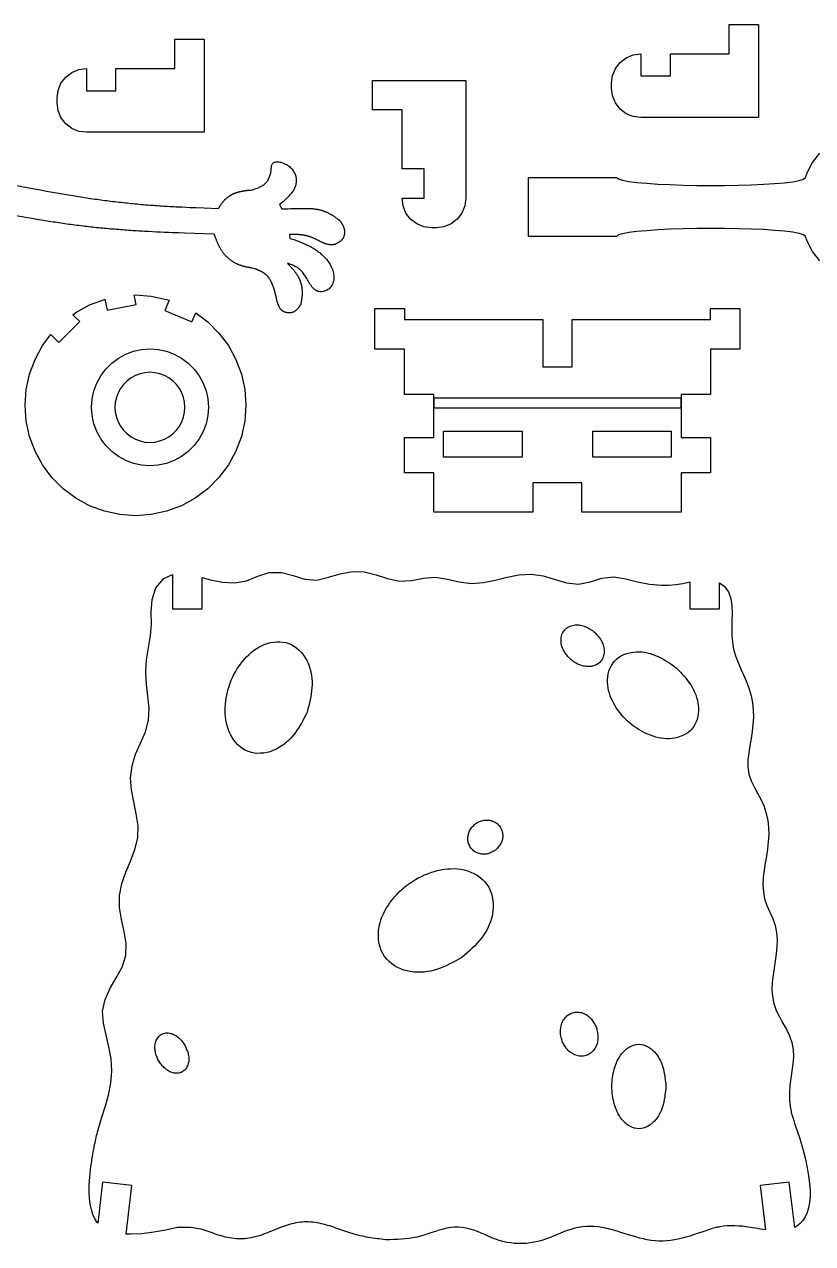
# Model space of a CAD drawing. Extents: x 13 to 664, y 13 to 450.
# Drawn here: x 193.2 to 370, y 176.8 to 450.3 of the extents above; entities that cross this region are included whole.
import ezdxf

# ---------------------------------------------------------------- set-up
doc = ezdxf.new("R2010")
doc.units = 0

msp = doc.modelspace()

# ---------------------------------------------------------------- linework, layer by layer
for points in [[(357.93, 450.32), (357.93, 429.4), (331.51, 429.4), (329.8, 429.62), (328.2, 430.28), (326.83, 431.33), (325.78, 432.7), (325.13, 434.3), (324.9, 436.01), (324.9, 437.11), (325.13, 438.82), (325.78, 440.41), (326.83, 441.78), (328.2, 442.83), (329.8, 443.49), (331.51, 443.71), (331.51, 438.74), (338.11, 438.74), (338.11, 443.71), (351.32, 443.71), (351.32, 450.32), (357.93, 450.32)], [(233.53, 447.02), (233.53, 426.1), (207.11, 426.1), (205.4, 426.32), (203.8, 426.98), (202.43, 428.03), (201.38, 429.4), (200.73, 431), (200.5, 432.71), (200.5, 433.81), (200.73, 435.52), (201.38, 437.11), (202.43, 438.48), (203.8, 439.53), (205.4, 440.19), (207.11, 440.41), (207.11, 435.44), (213.71, 435.44), (213.71, 440.41), (226.92, 440.41), (226.92, 447.02), (233.53, 447.02)], [(271.3, 437.73), (292.22, 437.73), (292.22, 411.31), (291.99, 409.6), (291.33, 408), (290.28, 406.63), (288.91, 405.58), (287.32, 404.93), (285.61, 404.7), (284.51, 404.7), (282.8, 404.93), (281.21, 405.58), (279.84, 406.63), (278.79, 408), (278.13, 409.6), (277.91, 411.31), (282.87, 411.31), (282.87, 417.91), (277.91, 417.91), (277.91, 431.12), (271.3, 431.12), (271.3, 437.73)], [(236.83, 348.65), (234.33, 346.15), (231.5, 344.03), (228.39, 342.34), (225.08, 341.1), (221.62, 340.35), (218.1, 340.1), (214.57, 340.35), (211.11, 341.1), (207.8, 342.34), (204.7, 344.03), (201.86, 346.15), (199.36, 348.65), (197.24, 351.48), (195.55, 354.58), (194.31, 357.89), (193.56, 361.34), (193.31, 364.86), (193.56, 368.39), (194.31, 371.84), (195.55, 375.15), (197.24, 378.25), (199.12, 380.75), (200.92, 378.96), (205.58, 383.64), (204.02, 385.19), (204.7, 385.69), (207.8, 387.39), (211.11, 388.62), (211.25, 388.65), (211.74, 386.17), (218.22, 387.44), (217.8, 389.6), (218.1, 389.63), (221.62, 389.37), (225.08, 388.62), (225.63, 388.42), (224.67, 386.12), (230.77, 383.57), (231.62, 385.61), (234.33, 383.58), (236.83, 381.08), (238.95, 378.25), (240.64, 375.15), (241.88, 371.84), (242.63, 368.39), (242.88, 364.86), (242.63, 361.34), (241.88, 357.89), (240.64, 354.58), (238.95, 351.48), (236.83, 348.65)], [(353.73, 386.58), (353.73, 377.48), (347.12, 377.48), (347.12, 367.31), (340.51, 367.31), (340.51, 357.66), (347.12, 357.66), (347.12, 349.7), (340.51, 349.7), (340.51, 340.89), (318.28, 340.89), (318.28, 347.5), (307.27, 347.5), (307.27, 340.89), (285.03, 340.89), (285.03, 349.7), (278.43, 349.7), (278.43, 357.66), (285.03, 357.66), (285.03, 367.31), (278.43, 367.31), (278.43, 377.48), (271.82, 377.48), (271.82, 386.58), (278.43, 386.58), (278.43, 384.09), (309.47, 384.09), (309.47, 373.47), (316.08, 373.47), (316.08, 384.09), (347.12, 384.09), (347.12, 386.58), (353.73, 386.58)], [(234.48, 364.41), (234.35, 362.54), (233.95, 360.71), (233.29, 358.96), (232.4, 357.32), (231.27, 355.82), (229.95, 354.5), (228.45, 353.37), (226.81, 352.48), (225.05, 351.82), (223.22, 351.43), (221.35, 351.29), (219.48, 351.43), (217.65, 351.82), (215.9, 352.48), (214.25, 353.37), (212.75, 354.5), (211.43, 355.82), (210.3, 357.32), (209.41, 358.96), (208.75, 360.71), (208.35, 362.54), (208.22, 364.41), (208.35, 366.28), (208.75, 368.1), (209.41, 369.86), (210.3, 371.5), (211.43, 373), (212.75, 374.32), (214.25, 375.44), (215.9, 376.34), (217.65, 377), (219.48, 377.39), (221.35, 377.53), (223.22, 377.39), (225.05, 377), (226.81, 376.34), (228.45, 375.44), (229.95, 374.32), (231.27, 373), (232.4, 371.5), (233.29, 369.86), (233.95, 368.1), (234.35, 366.28), (234.48, 364.41)], [(213.57, 365.53), (213.49, 364.41), (213.57, 363.29), (213.81, 362.2), (214.2, 361.15), (214.74, 360.16), (215.41, 359.27), (216.2, 358.47), (217.1, 357.8), (218.08, 357.26), (219.13, 356.87), (220.22, 356.63), (221.34, 356.55), (222.46, 356.63), (223.56, 356.87), (224.61, 357.26), (225.59, 357.8), (226.49, 358.47), (227.28, 359.27), (227.95, 360.16), (228.49, 361.15), (228.88, 362.2), (229.12, 363.29), (229.2, 364.41), (229.12, 365.53), (228.88, 366.62), (228.49, 367.67), (227.95, 368.66), (227.28, 369.55), (226.49, 370.34), (225.59, 371.02), (224.61, 371.55), (223.56, 371.95), (222.46, 372.18), (221.34, 372.26), (220.22, 372.18), (219.13, 371.95), (218.08, 371.55), (217.1, 371.02), (216.2, 370.34), (215.41, 369.55), (214.74, 368.66), (214.2, 367.67), (213.81, 366.62), (213.57, 365.53)], [(340.52, 364.27), (340.52, 366.47), (285.03, 366.47), (285.03, 364.27), (340.52, 364.27)], [(304.85, 353.26), (287.23, 353.26), (287.23, 359.06), (304.85, 359.06), (304.85, 353.26)], [(320.7, 359.06), (338.31, 359.06), (338.31, 353.26), (320.7, 353.26), (320.7, 359.06)], [(209.58, 201.89), (209.69, 202.34), (210.45, 204.93), (211.27, 207.51), (212.02, 210.14), (212.58, 212.83), (212.82, 215.53), (212.62, 218.24), (212.1, 220.91), (211.48, 223.56), (210.89, 226.22), (210.69, 228.93), (211.27, 231.59), (212.4, 234.1), (213.74, 236.45), (215.07, 238.85), (215.96, 241.42), (216.02, 244.13), (215.55, 246.83), (214.94, 249.48), (214.5, 252.17), (214.49, 254.89), (215.03, 257.55), (215.96, 260.12), (217, 262.63), (217.96, 265.18), (218.59, 267.83), (218.66, 270.55), (218.27, 273.25), (217.69, 275.9), (217.18, 278.58), (217, 281.29), (217.32, 284), (218.1, 286.61), (219.2, 289.1), (220.32, 291.59), (221.04, 294.2), (221.13, 296.93), (220.89, 299.64), (220.58, 302.34), (220.39, 305.06), (220.56, 307.76), (221.02, 310.45), (221.5, 313.13), (221.66, 315.83), (221.64, 318.56), (221.83, 321.32), (222.68, 323.89), (224.47, 325.99), (226.42, 326.89), (226.42, 319.24), (233.03, 319.24), (233.03, 326.22), (234.93, 325.69), (237.62, 325.19), (240.33, 325.01), (243, 325.5), (245.53, 326.52), (248.12, 327.36), (250.83, 327.37), (253.47, 326.68), (256.07, 325.87), (258.76, 325.65), (261.41, 326.3), (264.03, 327.04), (266.7, 327.55), (269.42, 327.47), (272.07, 326.84), (274.66, 326.01), (277.31, 325.41), (280.03, 325.54), (282.69, 326.07), (285.4, 326.29), (288.09, 325.88), (290.74, 325.27), (293.44, 324.92), (296.15, 325.1), (298.83, 325.65), (301.46, 326.3), (304.14, 326.82), (306.86, 326.98), (309.55, 326.57), (314.78, 325.04), (317.47, 324.72), (320.14, 325.24), (322.74, 326.06), (325.44, 326.35), (328.13, 325.94), (330.77, 325.26), (333.43, 324.74), (336.14, 324.48), (337.74, 324.54), (339.34, 324.68), (340.93, 324.92), (342.51, 325.28), (342.51, 319.24), (349.11, 319.24), (349.11, 325.01), (350.19, 324.26), (351.18, 323), (351.71, 321.51), (351.92, 319.89), (351.95, 318.22), (351.93, 316.56), (351.91, 314.92), (351.94, 313.31), (352.06, 311.74), (352.31, 310.19), (352.74, 308.67), (353.3, 307.18), (353.95, 305.7), (354.62, 304.22), (355.24, 302.71), (355.78, 301.19), (356.22, 299.65), (356.54, 298.08), (356.71, 296.49), (356.74, 294.88), (356.65, 293.27), (356.47, 291.67), (356.23, 290.09), (355.96, 288.5), (355.7, 286.91), (355.52, 285.3), (355.49, 283.69), (355.74, 282.11), (356.27, 280.59), (356.98, 279.14), (357.76, 277.73), (358.51, 276.32), (359.15, 274.85), (359.64, 273.31), (359.97, 271.74), (360.14, 270.14), (360.18, 268.53), (360.1, 266.92), (359.92, 265.31), (359.67, 263.73), (359.4, 262.15), (359.15, 260.56), (358.97, 258.96), (358.9, 257.35), (358.99, 255.74), (359.27, 254.16), (359.75, 252.62), (360.4, 251.16), (361.09, 249.7), (361.62, 248.19), (361.96, 246.61), (362.08, 245.02), (362.03, 243.41), (361.87, 241.8), (361.65, 240.21), (361.41, 238.62), (361.18, 237.03), (360.99, 235.43), (360.91, 233.82), (361.01, 232.22), (361.35, 230.66), (361.89, 229.13), (362.58, 227.67), (363.36, 226.26), (364.14, 224.86), (364.84, 223.41), (365.39, 221.89), (365.71, 220.32), (365.77, 218.72), (365.63, 217.11), (365.4, 215.51), (365.16, 213.93), (364.95, 212.34), (364.82, 210.73), (364.82, 209.12), (364.98, 207.53), (365.19, 206.53), (365.24, 206.22), (365.3, 206.02), (365.32, 205.96), (365.79, 204.42), (366, 203.8), (366.13, 203.39), (367.13, 200.61), (367.9, 197.75), (368.42, 195.71), (368.84, 193.79), (369.15, 191.99), (369.35, 190.31), (369.45, 188.75), (369.45, 187.32), (369.34, 186.01), (369.13, 184.82), (368.81, 183.75), (368.39, 182.8), (367.86, 181.98), (367.22, 181.28), (366.48, 180.7), (366.01, 180.44), (364.81, 190.62), (358.25, 189.84), (359.43, 179.86), (358.37, 180.05), (357.26, 180.24), (356.45, 180.36), (356.11, 180.42), (355.23, 180.55), (355.03, 180.57), (354.3, 180.68), (353.78, 180.71), (353.48, 180.73), (352.61, 180.78), (352.21, 180.78), (351.43, 180.82), (350.94, 180.76), (350.88, 180.76), (350.02, 180.68), (349.18, 180.56), (349, 180.52), (348.62, 180.47), (348.17, 180.34), (347.49, 180.16), (346.66, 179.9), (345.83, 179.62), (344.99, 179.33), (344.15, 179.04), (343.31, 178.75), (342.47, 178.47), (341.61, 178.22), (340.76, 177.99), (339.9, 177.78), (339.03, 177.62), (338.16, 177.49), (337.29, 177.4), (336.42, 177.35), (335.55, 177.36), (334.68, 177.42), (333.81, 177.52), (332.94, 177.67), (332.08, 177.85), (331.22, 178.06), (330.38, 178.29), (329.53, 178.54), (328.7, 178.8), (327.03, 179.32), (326.19, 179.58), (325.35, 179.82), (324.49, 180.05), (323.63, 180.25), (322.76, 180.42), (321.89, 180.55), (321.02, 180.64), (320.15, 180.67), (319.27, 180.65), (318.4, 180.57), (317.53, 180.42), (316.67, 180.23), (315.82, 180), (314.99, 179.72), (314.16, 179.41), (313.35, 179.08), (312.54, 178.75), (311.73, 178.41), (310.92, 178.08), (310.1, 177.78), (309.26, 177.52), (308.41, 177.29), (307.55, 177.11), (306.68, 176.96), (305.81, 176.86), (304.93, 176.81), (304.05, 176.8), (303.16, 176.84), (302.29, 176.94), (301.42, 177.08), (300.56, 177.27), (299.71, 177.5), (298.88, 177.78), (298.06, 178.1), (297.26, 178.45), (296.46, 178.81), (295.66, 179.17), (294.85, 179.5), (294.02, 179.8), (293.17, 180.06), (292.3, 180.26), (291.43, 180.4), (290.56, 180.47), (289.69, 180.47), (288.82, 180.39), (287.96, 180.24), (287.1, 180.04), (286.25, 179.8), (285.4, 179.54), (284.56, 179.26), (283.73, 178.99), (282.89, 178.72), (282.06, 178.47), (281.21, 178.25), (280.36, 178.08), (279.5, 177.94), (278.64, 177.84), (277.76, 177.77), (276.88, 177.73), (276, 177.69), (275.12, 177.68), (274.23, 177.66), (273.27, 177.78), (272.79, 177.84), (272.31, 177.91), (271.84, 177.97), (271.36, 178.04), (270.88, 178.12), (270.41, 178.19), (269.94, 178.28), (269.47, 178.36), (269, 178.46), (268.53, 178.56), (268.06, 178.67), (267.6, 178.78), (267.14, 178.91), (266.68, 179.05), (266.22, 179.19), (265.77, 179.34), (265.32, 179.49), (264.87, 179.65), (264.41, 179.81), (263.51, 180.14), (263.06, 180.3), (262.6, 180.46), (262.15, 180.61), (261.68, 180.76), (261.22, 180.9), (260.76, 181.03), (260.29, 181.15), (259.81, 181.26), (259.34, 181.36), (258.86, 181.45), (258.38, 181.52), (257.91, 181.58), (257.43, 181.62), (256.95, 181.65), (256.47, 181.66), (255.99, 181.65), (255.51, 181.63), (255.03, 181.58), (254.56, 181.51), (254.08, 181.43), (253.61, 181.34), (253.14, 181.22), (252.68, 181.1), (252.21, 180.96), (251.75, 180.81), (251.3, 180.66), (250.84, 180.49), (250.39, 180.32), (249.95, 180.14), (249.5, 179.96), (248.62, 179.59), (248.17, 179.41), (247.73, 179.23), (247.28, 179.06), (246.83, 178.89), (246.38, 178.73), (245.92, 178.58), (245.45, 178.44), (244.98, 178.32), (244.51, 178.21), (244.04, 178.11), (243.57, 178.03), (243.09, 177.96), (242.61, 177.91), (242.13, 177.88), (241.65, 177.86), (241.17, 177.87), (240.69, 177.89), (240.22, 177.94), (239.74, 178), (239.26, 178.07), (238.79, 178.16), (238.32, 178.27), (237.85, 178.38), (237.38, 178.51), (236.92, 178.65), (236.45, 178.79), (235.99, 178.95), (235.54, 179.11), (234.63, 179.43), (234.17, 179.59), (233.71, 179.74), (233.26, 179.88), (232.8, 180.01), (232.34, 180.12), (231.87, 180.21), (231.4, 180.29), (230.93, 180.35), (230.45, 180.39), (229.97, 180.42), (229.49, 180.43), (229.01, 180.44), (228.52, 180.44), (228.04, 180.44), (227.55, 180.43), (224.91, 179.85), (222.24, 179.35), (219.52, 179.01), (217.04, 178.95), (215.99, 178.92), (217.28, 189.84), (210.72, 190.62), (209.64, 181.39), (209.53, 181.52), (208.99, 182.38), (208.56, 183.35), (208.21, 184.45), (207.95, 185.66), (207.78, 186.99), (207.7, 188.44), (207.71, 190), (207.82, 191.69), (208.01, 193.49), (208.3, 195.4), (208.33, 195.65), (208.36, 195.9), (208.4, 196.17), (208.44, 196.44), (208.49, 196.73), (208.54, 197.03), (208.6, 197.34), (208.66, 197.66), (208.72, 197.99), (208.79, 198.33), (208.86, 198.68), (208.93, 199.04), (209.01, 199.42), (209.1, 199.8), (209.19, 200.2), (209.28, 200.61), (209.37, 201.02), (209.48, 201.45), (209.58, 201.89)], [(323.21, 310.48), (323.25, 310.19), (323.28, 309.89), (323.28, 309.59), (323.26, 309.29), (323.21, 308.99), (323.15, 308.7), (323.06, 308.41), (322.95, 308.13), (322.81, 307.87), (322.65, 307.62), (322.47, 307.38), (322.26, 307.17), (322.03, 306.98), (321.79, 306.81), (321.53, 306.66), (321.26, 306.54), (320.97, 306.43), (320.68, 306.35), (320.39, 306.29), (320.09, 306.26), (319.8, 306.24), (319.5, 306.25), (319.21, 306.27), (318.91, 306.31), (318.62, 306.37), (318.33, 306.44), (318.05, 306.53), (317.77, 306.63), (317.49, 306.75), (317.22, 306.87), (316.96, 307.01), (316.71, 307.16), (316.46, 307.32), (316.22, 307.49), (315.98, 307.67), (315.75, 307.86), (315.54, 308.06), (315.32, 308.27), (315.12, 308.49), (314.93, 308.71), (314.75, 308.95), (314.58, 309.19), (314.42, 309.44), (314.27, 309.69), (314.13, 309.96), (314.01, 310.23), (313.89, 310.5), (313.8, 310.79), (313.72, 311.07), (313.65, 311.36), (313.61, 311.66), (313.58, 311.95), (313.58, 312.25), (313.6, 312.55), (313.64, 312.85), (313.71, 313.14), (313.8, 313.43), (313.91, 313.71), (314.05, 313.97), (314.21, 314.22), (314.39, 314.45), (314.59, 314.67), (314.82, 314.86), (315.07, 315.03), (315.33, 315.18), (315.6, 315.3), (315.88, 315.41), (316.17, 315.49), (316.47, 315.55), (316.77, 315.59), (317.06, 315.6), (317.36, 315.6), (317.66, 315.58), (317.95, 315.53), (318.24, 315.47), (318.53, 315.4), (318.81, 315.3), (319.08, 315.2), (319.35, 315.07), (319.61, 314.94), (319.86, 314.79), (320.12, 314.64), (320.37, 314.48), (320.61, 314.32), (320.86, 314.15), (321.1, 313.98), (321.3, 313.76), (321.5, 313.54), (321.7, 313.31), (321.89, 313.09), (322.08, 312.86), (322.26, 312.62), (322.42, 312.38), (322.58, 312.13), (322.72, 311.88), (322.85, 311.61), (322.97, 311.34), (323.07, 311.06), (323.15, 310.77), (323.21, 310.48)], [(242.19, 287.81), (241.62, 288.23), (241.09, 288.7), (240.6, 289.22), (240.15, 289.77), (239.76, 290.36), (239.41, 290.98), (239.11, 291.61), (238.86, 292.26), (238.66, 292.93), (238.5, 293.61), (238.37, 294.3), (238.29, 295), (238.24, 295.7), (238.22, 296.4), (238.23, 297.1), (238.27, 297.79), (238.34, 298.49), (238.44, 299.18), (238.56, 299.86), (238.72, 300.54), (238.9, 301.22), (239.11, 301.88), (239.34, 302.54), (239.6, 303.19), (239.88, 303.83), (240.18, 304.45), (240.51, 305.07), (240.87, 305.67), (241.25, 306.25), (241.65, 306.82), (242.08, 307.37), (242.53, 307.91), (243.01, 308.42), (243.51, 308.91), (244.03, 309.38), (244.57, 309.82), (245.14, 310.23), (245.74, 310.59), (246.36, 310.92), (247, 311.21), (247.66, 311.44), (248.35, 311.62), (249.05, 311.75), (249.76, 311.82), (250.47, 311.82), (251.17, 311.76), (251.85, 311.63), (252.52, 311.42), (253.15, 311.14), (253.76, 310.79), (254.32, 310.38), (254.85, 309.91), (255.34, 309.39), (255.79, 308.83), (256.19, 308.24), (256.54, 307.63), (256.84, 306.99), (257.1, 306.34), (257.31, 305.67), (257.47, 304.98), (257.59, 304.29), (257.68, 303.6), (257.72, 302.91), (257.72, 302.21), (257.69, 301.52), (257.62, 300.83), (257.53, 300.15), (257.41, 299.46), (257.27, 298.78), (257.12, 298.1), (256.96, 297.42), (256.78, 296.74), (256.61, 296.06), (256.29, 295.44), (255.65, 294.19), (255.32, 293.58), (254.98, 292.98), (254.62, 292.38), (254.24, 291.81), (253.83, 291.24), (253.4, 290.7), (252.95, 290.18), (252.46, 289.68), (251.94, 289.22), (251.39, 288.78), (250.82, 288.37), (250.22, 288), (249.6, 287.68), (248.95, 287.4), (248.28, 287.16), (247.59, 286.98), (246.89, 286.86), (246.18, 286.79), (245.48, 286.78), (244.78, 286.84), (244.09, 286.98), (243.43, 287.18), (242.79, 287.46), (242.19, 287.81)], [(324.26, 300.87), (324.13, 301.48), (324.05, 302.1), (324, 302.72), (324.01, 303.34), (324.06, 303.97), (324.17, 304.59), (324.33, 305.21), (324.54, 305.8), (324.8, 306.36), (325.12, 306.9), (325.5, 307.38), (325.93, 307.82), (326.41, 308.21), (326.93, 308.55), (327.49, 308.85), (328.07, 309.09), (328.68, 309.28), (329.29, 309.42), (329.92, 309.52), (330.54, 309.56), (331.16, 309.57), (331.79, 309.53), (332.4, 309.45), (333.01, 309.33), (333.61, 309.18), (334.2, 308.99), (334.78, 308.77), (335.34, 308.53), (335.89, 308.26), (336.43, 307.97), (336.96, 307.65), (337.49, 307.33), (338, 306.99), (338.52, 306.64), (339.03, 306.29), (339.53, 305.93), (339.96, 305.47), (340.38, 305.02), (340.8, 304.56), (341.2, 304.09), (341.6, 303.62), (341.98, 303.14), (342.35, 302.64), (342.69, 302.14), (343.01, 301.61), (343.31, 301.07), (343.57, 300.52), (343.81, 299.94), (344.01, 299.35), (344.17, 298.75), (344.3, 298.14), (344.38, 297.53), (344.42, 296.9), (344.42, 296.27), (344.36, 295.64), (344.25, 295.02), (344.1, 294.41), (343.89, 293.82), (343.62, 293.25), (343.3, 292.72), (342.92, 292.23), (342.49, 291.79), (342.01, 291.4), (341.49, 291.06), (340.93, 290.77), (340.35, 290.53), (339.74, 290.33), (339.13, 290.19), (338.51, 290.1), (337.89, 290.06), (337.27, 290.06), (336.65, 290.1), (336.04, 290.18), (335.43, 290.3), (334.82, 290.45), (334.23, 290.63), (333.64, 290.83), (333.06, 291.06), (332.5, 291.32), (331.94, 291.59), (331.4, 291.89), (330.87, 292.21), (330.36, 292.55), (329.85, 292.91), (329.36, 293.29), (328.89, 293.69), (328.43, 294.1), (327.99, 294.53), (327.56, 294.98), (327.15, 295.44), (326.76, 295.92), (326.39, 296.42), (326.04, 296.93), (325.71, 297.45), (325.41, 297.99), (325.12, 298.55), (324.86, 299.11), (324.63, 299.69), (324.43, 300.28), (324.26, 300.87)], [(298.48, 264.85), (298.26, 264.73), (298.05, 264.61), (297.83, 264.51), (297.61, 264.41), (297.39, 264.33), (297.16, 264.26), (296.93, 264.2), (296.69, 264.16), (296.45, 264.14), (296.21, 264.14), (295.96, 264.15), (295.72, 264.18), (295.48, 264.22), (295.24, 264.28), (295, 264.36), (294.78, 264.45), (294.55, 264.55), (294.34, 264.67), (294.14, 264.8), (293.94, 264.95), (293.76, 265.11), (293.59, 265.28), (293.43, 265.46), (293.28, 265.66), (293.15, 265.86), (293.04, 266.08), (292.94, 266.3), (292.85, 266.53), (292.78, 266.77), (292.73, 267), (292.69, 267.24), (292.67, 267.49), (292.67, 267.73), (292.68, 267.97), (292.71, 268.22), (292.75, 268.46), (292.81, 268.69), (292.88, 268.93), (292.97, 269.15), (293.07, 269.38), (293.18, 269.59), (293.3, 269.8), (293.44, 270), (293.58, 270.2), (293.74, 270.38), (293.91, 270.56), (294.08, 270.73), (294.27, 270.88), (294.46, 271.03), (294.67, 271.17), (294.87, 271.29), (295.09, 271.4), (295.31, 271.5), (295.54, 271.59), (295.77, 271.67), (296, 271.73), (296.24, 271.77), (296.48, 271.81), (296.73, 271.83), (296.97, 271.83), (297.21, 271.82), (297.46, 271.79), (297.7, 271.75), (297.93, 271.7), (298.16, 271.62), (298.39, 271.53), (298.61, 271.43), (298.83, 271.31), (299.03, 271.18), (299.23, 271.03), (299.41, 270.87), (299.58, 270.7), (299.74, 270.51), (299.89, 270.32), (300.02, 270.11), (300.13, 269.9), (300.23, 269.68), (300.32, 269.45), (300.39, 269.21), (300.44, 268.98), (300.48, 268.73), (300.5, 268.49), (300.5, 268.24), (300.49, 268), (300.47, 267.75), (300.42, 267.51), (300.37, 267.28), (300.29, 267.05), (300.2, 266.82), (300.1, 266.61), (299.98, 266.4), (299.85, 266.2), (299.71, 266.01), (299.4, 265.63), (299.24, 265.45), (299.07, 265.27), (298.9, 265.09), (298.69, 264.97), (298.48, 264.85)], [(290.66, 240.6), (289.99, 240.23), (289.32, 239.88), (288.64, 239.53), (287.95, 239.2), (287.26, 238.89), (286.56, 238.61), (285.85, 238.36), (285.13, 238.14), (284.39, 237.95), (283.64, 237.81), (282.89, 237.72), (282.12, 237.67), (281.36, 237.67), (280.59, 237.71), (279.83, 237.81), (279.07, 237.97), (278.33, 238.18), (277.6, 238.45), (276.89, 238.77), (276.22, 239.15), (275.58, 239.59), (274.99, 240.08), (274.46, 240.62), (273.98, 241.22), (273.58, 241.87), (273.25, 242.55), (272.99, 243.28), (272.79, 244.02), (272.66, 244.79), (272.59, 245.56), (272.59, 246.34), (272.65, 247.11), (272.76, 247.86), (272.93, 248.61), (273.14, 249.34), (273.41, 250.06), (273.71, 250.76), (274.06, 251.45), (274.43, 252.11), (274.84, 252.76), (275.28, 253.39), (275.74, 253.99), (276.23, 254.58), (276.74, 255.14), (277.27, 255.69), (277.83, 256.21), (278.41, 256.7), (279, 257.18), (279.62, 257.63), (280.25, 258.05), (280.9, 258.46), (281.56, 258.83), (282.24, 259.18), (282.93, 259.5), (283.63, 259.79), (284.35, 260.05), (285.08, 260.28), (285.81, 260.48), (286.56, 260.64), (287.32, 260.77), (288.08, 260.86), (288.84, 260.91), (289.61, 260.92), (290.37, 260.88), (291.13, 260.78), (291.88, 260.63), (292.62, 260.43), (293.35, 260.16), (294.05, 259.83), (294.73, 259.45), (295.37, 259.02), (295.96, 258.52), (296.49, 257.98), (296.96, 257.38), (297.37, 256.74), (297.7, 256.05), (297.96, 255.33), (298.15, 254.58), (298.28, 253.82), (298.35, 253.04), (298.36, 252.26), (298.3, 251.49), (298.19, 250.73), (298.03, 249.98), (297.82, 249.24), (297.55, 248.52), (297.25, 247.82), (296.9, 247.14), (296.52, 246.48), (296.1, 245.85), (295.65, 245.25), (295.17, 244.66), (294.67, 244.1), (294.14, 243.55), (293.6, 243.02), (293.05, 242.5), (292.48, 241.99), (291.33, 240.97), (290.66, 240.6)], [(317.29, 228.74), (317.58, 228.72), (317.87, 228.68), (318.15, 228.62), (318.43, 228.54), (318.7, 228.43), (318.97, 228.31), (319.22, 228.17), (319.47, 228.02), (319.7, 227.85), (319.92, 227.67), (320.13, 227.47), (320.32, 227.26), (320.5, 227.04), (320.67, 226.81), (320.82, 226.57), (320.97, 226.33), (321.1, 226.08), (321.23, 225.82), (321.36, 225.56), (321.48, 225.3), (321.6, 225.04), (321.65, 224.75), (321.7, 224.47), (321.75, 224.18), (321.79, 223.9), (321.82, 223.62), (321.85, 223.33), (321.86, 223.05), (321.85, 222.76), (321.83, 222.48), (321.79, 222.2), (321.74, 221.92), (321.66, 221.64), (321.57, 221.37), (321.46, 221.1), (321.33, 220.84), (321.18, 220.59), (321.02, 220.35), (320.84, 220.12), (320.64, 219.91), (320.43, 219.71), (320.2, 219.53), (319.97, 219.36), (319.72, 219.22), (319.46, 219.1), (319.19, 219), (318.91, 218.92), (318.63, 218.87), (318.34, 218.85), (318.05, 218.85), (317.76, 218.87), (317.47, 218.91), (317.19, 218.97), (316.91, 219.06), (316.64, 219.16), (316.38, 219.28), (316.13, 219.42), (315.89, 219.58), (315.65, 219.74), (315.43, 219.93), (315.22, 220.12), (315.02, 220.33), (314.83, 220.55), (314.65, 220.77), (314.49, 221.01), (314.33, 221.25), (314.19, 221.5), (314.06, 221.75), (313.94, 222.02), (313.84, 222.28), (313.74, 222.56), (313.66, 222.83), (313.6, 223.11), (313.54, 223.39), (313.5, 223.68), (313.47, 223.96), (313.46, 224.25), (313.46, 224.54), (313.48, 224.82), (313.51, 225.11), (313.56, 225.39), (313.62, 225.68), (313.69, 225.95), (313.79, 226.23), (313.9, 226.49), (314.02, 226.75), (314.17, 227), (314.33, 227.24), (314.5, 227.47), (314.7, 227.68), (314.91, 227.88), (315.14, 228.06), (315.38, 228.23), (315.63, 228.37), (315.89, 228.49), (316.16, 228.59), (316.43, 228.67), (316.72, 228.72), (317, 228.74), (317.29, 228.74)], [(225.45, 224.05), (225.72, 224.02), (225.97, 223.97), (226.23, 223.9), (226.47, 223.81), (226.71, 223.71), (226.94, 223.59), (227.17, 223.46), (227.38, 223.31), (227.59, 223.15), (227.79, 222.99), (227.97, 222.81), (228.15, 222.63), (228.32, 222.43), (228.49, 222.23), (228.65, 222.03), (228.8, 221.82), (228.95, 221.61), (229.1, 221.4), (229.25, 221.19), (229.64, 220.22), (229.73, 219.98), (229.81, 219.73), (229.88, 219.49), (229.94, 219.24), (229.99, 218.99), (230.03, 218.73), (230.05, 218.47), (230.06, 218.21), (230.05, 217.95), (230.03, 217.69), (229.99, 217.44), (229.93, 217.18), (229.86, 216.93), (229.76, 216.68), (229.65, 216.45), (229.51, 216.22), (229.36, 216), (229.19, 215.8), (229.01, 215.61), (228.81, 215.45), (228.59, 215.31), (228.35, 215.2), (228.11, 215.12), (227.85, 215.06), (227.59, 215.02), (227.33, 215.01), (227.06, 215.02), (226.8, 215.05), (226.54, 215.1), (226.29, 215.17), (226.05, 215.26), (225.81, 215.36), (225.58, 215.48), (225.36, 215.62), (225.14, 215.76), (224.93, 215.92), (224.73, 216.08), (224.53, 216.25), (224.35, 216.43), (224.17, 216.62), (224, 216.82), (223.83, 217.02), (223.68, 217.23), (223.53, 217.44), (223.27, 217.88), (223.14, 218.11), (223.03, 218.35), (222.93, 218.58), (222.75, 219.07), (222.68, 219.32), (222.61, 219.57), (222.56, 219.82), (222.52, 220.08), (222.49, 220.34), (222.47, 220.6), (222.46, 220.86), (222.47, 221.12), (222.49, 221.38), (222.53, 221.64), (222.59, 221.89), (222.66, 222.14), (222.75, 222.39), (222.87, 222.62), (223, 222.85), (223.15, 223.07), (223.32, 223.27), (223.51, 223.45), (223.71, 223.62), (223.93, 223.75), (224.16, 223.87), (224.41, 223.95), (224.66, 224.01), (224.92, 224.05), (225.19, 224.06), (225.45, 224.05)], [(330.09, 221.39), (330.57, 221.49), (331.06, 221.52), (331.54, 221.49), (332.02, 221.39), (332.49, 221.23), (332.95, 221.03), (333.38, 220.78), (333.8, 220.49), (334.19, 220.16), (334.55, 219.82), (334.87, 219.44), (335.17, 219.05), (335.45, 218.64), (335.69, 218.21), (335.91, 217.77), (336.11, 217.32), (336.28, 216.86), (336.43, 216.4), (336.56, 215.93), (336.67, 215.45), (336.76, 214.97), (336.84, 214.49), (336.91, 214.01), (336.97, 213.52), (337.02, 213.03), (337.07, 212.54), (337.12, 212.05), (337.07, 211.56), (337.02, 211.07), (336.91, 210.1), (336.84, 209.61), (336.76, 209.13), (336.67, 208.65), (336.56, 208.18), (336.43, 207.71), (336.28, 207.24), (336.11, 206.78), (335.91, 206.33), (335.69, 205.89), (335.45, 205.47), (335.17, 205.05), (334.87, 204.66), (334.55, 204.29), (334.19, 203.94), (333.8, 203.62), (333.38, 203.33), (332.95, 203.08), (332.49, 202.87), (332.02, 202.72), (331.54, 202.62), (331.06, 202.58), (330.57, 202.62), (330.09, 202.72), (329.62, 202.87), (329.16, 203.08), (328.72, 203.33), (328.31, 203.62), (327.92, 203.94), (327.57, 204.29), (327.24, 204.66), (326.95, 205.05), (326.68, 205.47), (326.43, 205.89), (326.21, 206.33), (326.01, 206.78), (325.83, 207.24), (325.67, 207.71), (325.53, 208.18), (325.4, 208.65), (325.29, 209.13), (325.2, 209.61), (325.13, 210.1), (325.07, 210.59), (325.03, 211.07), (325, 211.56), (324.99, 212.05), (325, 212.54), (325.03, 213.03), (325.07, 213.52), (325.13, 214.01), (325.2, 214.49), (325.29, 214.97), (325.4, 215.45), (325.53, 215.93), (325.67, 216.4), (325.83, 216.86), (326.01, 217.32), (326.21, 217.77), (326.43, 218.21), (326.68, 218.64), (326.95, 219.05), (327.24, 219.44), (327.57, 219.82), (327.92, 220.16), (328.31, 220.49), (328.72, 220.78), (329.16, 221.03), (329.62, 221.23), (330.09, 221.39)]]:
    msp.add_lwpolyline(points, close=True)
for points in [[(371.62, 397.29), (370.03, 399.4), (368.8, 401.72), (368.43, 402.75), (368.01, 403.1), (367.04, 403.41), (365.6, 403.69), (363.74, 403.92), (361.52, 404.11), (359, 404.27), (356.24, 404.39), (353.3, 404.47), (350.24, 404.51), (347.13, 404.52), (344.02, 404.49), (340.98, 404.43), (338.05, 404.34), (335.31, 404.21), (332.82, 404.04), (330.63, 403.85), (328.8, 403.62), (327.4, 403.36), (326.49, 403.07), (326.12, 402.75), (306.3, 402.75), (306.3, 415.96), (326.12, 415.96), (326.49, 415.64), (327.4, 415.35), (328.8, 415.09), (330.63, 414.86), (332.82, 414.66), (335.31, 414.5), (338.05, 414.37), (340.98, 414.28), (344.02, 414.21), (347.13, 414.19), (350.24, 414.19), (353.3, 414.24), (356.24, 414.32), (359, 414.44), (361.52, 414.59), (363.74, 414.79), (365.6, 415.02), (367.04, 415.29), (368.01, 415.61), (368.43, 415.96), (368.8, 416.99), (370.03, 419.31), (371.62, 421.42)], [(191.43, 414.2), (195.01, 413.51), (196.81, 413.18), (198.16, 412.93), (199.05, 412.76), (199.95, 412.6), (200.85, 412.44), (201.3, 412.36), (201.75, 412.29), (202.2, 412.21), (202.65, 412.13), (203.1, 412.06), (203.55, 411.98), (204, 411.9), (204.45, 411.83), (204.9, 411.76), (205.35, 411.69), (205.8, 411.61), (206.25, 411.54), (206.71, 411.48), (207.16, 411.41), (207.61, 411.34), (208.06, 411.27), (208.51, 411.21), (208.96, 411.14), (209.42, 411.08), (209.87, 411.02), (210.32, 410.96), (210.77, 410.9), (211.23, 410.84), (211.68, 410.78), (212.13, 410.72), (212.59, 410.66), (213.04, 410.61), (213.49, 410.55), (213.95, 410.5), (214.4, 410.45), (214.85, 410.4), (215.31, 410.35), (215.76, 410.3), (216.22, 410.25), (216.67, 410.2), (217.12, 410.16), (217.58, 410.11), (218.03, 410.07), (218.49, 410.03), (218.94, 409.99), (219.4, 409.94), (219.85, 409.91), (220.31, 409.87), (220.76, 409.83), (221.22, 409.79), (221.67, 409.76), (222.13, 409.73), (222.58, 409.69), (223.04, 409.66), (223.49, 409.63), (223.95, 409.6), (224.4, 409.57), (224.86, 409.54), (225.31, 409.52), (225.77, 409.49), (226.23, 409.46), (226.68, 409.44), (227.14, 409.42), (227.59, 409.39), (228.51, 409.35), (229.42, 409.31), (230.33, 409.27), (231.7, 409.21), (233.52, 409.14), (236.72, 409.02), (236.81, 409.18), (236.81, 409.18), (236.86, 409.26), (236.9, 409.34), (236.95, 409.41), (237, 409.49), (237.05, 409.57), (237.09, 409.65), (237.14, 409.72), (237.19, 409.8), (237.24, 409.87), (237.29, 409.95), (237.35, 410.02), (237.4, 410.1), (237.45, 410.17), (237.51, 410.25), (237.56, 410.32), (237.62, 410.39), (237.68, 410.46), (237.74, 410.53), (237.8, 410.6), (237.86, 410.67), (237.92, 410.74), (237.98, 410.81), (238.04, 410.88), (238.11, 410.94), (238.17, 411.01), (238.24, 411.07), (238.31, 411.13), (238.38, 411.2), (238.44, 411.26), (238.51, 411.32), (238.58, 411.38), (238.66, 411.44), (238.73, 411.5), (238.8, 411.55), (238.87, 411.61), (238.95, 411.66), (239.02, 411.72), (239.1, 411.77), (239.17, 411.82), (239.25, 411.87), (239.32, 411.92), (239.4, 411.97), (239.48, 412.02), (239.56, 412.06), (239.64, 412.11), (239.72, 412.15), (239.8, 412.19), (239.88, 412.23), (239.96, 412.27), (240.04, 412.31), (240.12, 412.35), (240.21, 412.39), (240.29, 412.42), (240.37, 412.46), (240.46, 412.49), (240.54, 412.52), (240.63, 412.55), (240.71, 412.58), (240.8, 412.61), (240.88, 412.63), (240.97, 412.66), (241.06, 412.69), (241.14, 412.71), (241.23, 412.74), (241.32, 412.76), (241.41, 412.78), (241.49, 412.8), (241.58, 412.82), (241.67, 412.84), (241.76, 412.86), (241.85, 412.88), (241.94, 412.9), (242.03, 412.91), (242.12, 412.93), (242.21, 412.95), (242.3, 412.96), (242.39, 412.97), (242.48, 412.99), (242.57, 413), (242.66, 413.02), (242.76, 413.03), (242.85, 413.04), (242.94, 413.05), (243.03, 413.06), (243.12, 413.07), (243.21, 413.09), (243.31, 413.1), (243.4, 413.11), (243.49, 413.12), (243.58, 413.12), (243.68, 413.14), (243.77, 413.14), (243.96, 413.16), (244.33, 413.2), (244.54, 413.27), (244.76, 413.34), (244.98, 413.42), (245.19, 413.5), (245.4, 413.58), (245.61, 413.66), (245.82, 413.75), (246.02, 413.84), (246.21, 413.94), (246.41, 414.04), (246.59, 414.15), (246.77, 414.27), (246.94, 414.39), (247.1, 414.53), (247.26, 414.67), (247.4, 414.82), (247.54, 414.98), (247.67, 415.15), (247.79, 415.33), (247.9, 415.51), (248.01, 415.71), (248.1, 415.9), (248.18, 416.11), (248.26, 416.32), (248.33, 416.54), (248.39, 416.77), (248.44, 417), (248.48, 417.23), (248.51, 417.47), (248.54, 417.71), (248.56, 417.95), (248.58, 418.19), (248.61, 418.41), (248.65, 418.63), (248.7, 418.82), (248.78, 418.99), (248.88, 419.14), (249.01, 419.26), (249.16, 419.35), (249.34, 419.42), (249.53, 419.47), (249.74, 419.49), (249.96, 419.49), (250.2, 419.47), (250.44, 419.43), (250.69, 419.38), (250.94, 419.3), (251.2, 419.21), (251.45, 419.11), (251.71, 418.99), (251.95, 418.86), (252.19, 418.72), (252.42, 418.57), (252.63, 418.4), (252.83, 418.24), (253.01, 418.06), (253.18, 417.88), (253.34, 417.69), (253.48, 417.49), (253.61, 417.29), (253.72, 417.09), (253.82, 416.88), (253.91, 416.67), (253.99, 416.46), (254.05, 416.24), (254.1, 416.03), (254.13, 415.81), (254.16, 415.59), (254.17, 415.38), (254.17, 415.16), (254.16, 414.95), (254.14, 414.74), (254.11, 414.54), (254.07, 414.33), (254.01, 414.13), (253.95, 413.94), (253.87, 413.75), (253.79, 413.56), (253.7, 413.37), (253.6, 413.19), (253.49, 413), (253.37, 412.83), (253.25, 412.65), (253.12, 412.48), (252.98, 412.3), (252.84, 412.13), (252.69, 411.97), (252.54, 411.8), (252.38, 411.64), (252.22, 411.47), (252.05, 411.31), (251.88, 411.15), (251.7, 410.99), (251.53, 410.83), (251.35, 410.68), (251.17, 410.52), (250.99, 410.36), (250.8, 410.21), (250.62, 410.05), (250.43, 409.9), (250.95, 408.93), (252.31, 408.97), (252.99, 408.99), (253.53, 409), (253.94, 409.01), (254.35, 409.02), (254.63, 409.02), (254.9, 409.02), (255.18, 409.03), (255.46, 409.03), (255.6, 409.03), (255.73, 409.03), (255.87, 409.03), (256.01, 409.03), (256.15, 409.03), (256.29, 409.03), (256.43, 409.03), (256.57, 409.03), (256.71, 409.03), (256.85, 409.02), (256.98, 409.02), (257.12, 409.02), (257.26, 409.01), (257.4, 409), (257.54, 409), (257.68, 408.99), (257.81, 408.98), (257.95, 408.96), (258.09, 408.95), (258.22, 408.94), (258.36, 408.92), (258.49, 408.9), (258.63, 408.89), (258.76, 408.87), (258.9, 408.84), (259.03, 408.82), (259.17, 408.79), (259.3, 408.77), (259.43, 408.74), (259.56, 408.71), (259.69, 408.67), (259.82, 408.64), (259.95, 408.6), (260.08, 408.56), (260.2, 408.52), (260.33, 408.47), (260.46, 408.42), (260.58, 408.37), (260.7, 408.32), (260.83, 408.27), (260.95, 408.21), (261.07, 408.16), (261.19, 408.1), (261.31, 408.03), (261.43, 407.97), (261.55, 407.91), (261.67, 407.84), (261.79, 407.77), (261.91, 407.7), (262.02, 407.63), (262.14, 407.56), (262.26, 407.49), (262.37, 407.42), (262.49, 407.34), (262.6, 407.26), (262.72, 407.19), (262.83, 407.11), (262.95, 407.03), (263.06, 406.95), (263.18, 406.87), (263.29, 406.79), (263.4, 406.71), (263.52, 406.63), (263.63, 406.55), (263.97, 406.31), (264.05, 406.19), (264.09, 406.13), (264.12, 406.07), (264.16, 406.01), (264.2, 405.95), (264.24, 405.89), (264.28, 405.83), (264.31, 405.77), (264.35, 405.71), (264.38, 405.65), (264.42, 405.59), (264.46, 405.53), (264.49, 405.47), (264.52, 405.41), (264.56, 405.35), (264.59, 405.28), (264.62, 405.22), (264.65, 405.16), (264.68, 405.1), (264.71, 405.03), (264.74, 404.97), (264.76, 404.91), (264.79, 404.85), (264.81, 404.78), (264.84, 404.72), (264.86, 404.65), (264.88, 404.59), (264.9, 404.52), (264.91, 404.46), (264.93, 404.39), (264.95, 404.32), (264.96, 404.25), (264.97, 404.19), (264.98, 404.12), (264.99, 404.05), (265, 403.98), (265, 403.91), (265.01, 403.84), (265.01, 403.77), (265.01, 403.7), (265.01, 403.62), (265, 403.55), (265, 403.48), (264.99, 403.41), (264.98, 403.34), (264.97, 403.27), (264.96, 403.2), (264.95, 403.13), (264.93, 403.06), (264.92, 402.99), (264.9, 402.92), (264.88, 402.85), (264.86, 402.79), (264.83, 402.72), (264.81, 402.65), (264.78, 402.59), (264.75, 402.52), (264.72, 402.46), (264.69, 402.4), (264.66, 402.34), (264.62, 402.28), (264.59, 402.22), (264.55, 402.16), (264.51, 402.11), (264.47, 402.06), (264.43, 402), (264.38, 401.95), (264.34, 401.9), (264.29, 401.86), (264.24, 401.81), (264.19, 401.77), (264.14, 401.72), (264.08, 401.68), (264.03, 401.64), (263.98, 401.6), (263.92, 401.56), (263.86, 401.52), (263.81, 401.48), (263.75, 401.44), (263.69, 401.41), (263.63, 401.37), (263.57, 401.34), (263.51, 401.3), (263.44, 401.27), (263.38, 401.23), (263.32, 401.2), (263.25, 401.17), (263.19, 401.14), (263.13, 401.11), (263.06, 401.08), (263, 401.04), (262.93, 401.01), (262.8, 400.95), (262.7, 400.93), (262.59, 400.92), (262.49, 400.9), (262.38, 400.89), (262.28, 400.88), (262.17, 400.87), (262.06, 400.87), (261.96, 400.87), (261.85, 400.87), (261.75, 400.88), (261.64, 400.89), (261.54, 400.9), (261.43, 400.92), (261.33, 400.94), (261.22, 400.96), (261.12, 400.99), (261.02, 401.01), (260.92, 401.04), (260.82, 401.08), (260.72, 401.11), (260.62, 401.15), (260.52, 401.19), (260.42, 401.22), (260.32, 401.26), (260.22, 401.31), (260.13, 401.35), (260.03, 401.39), (259.94, 401.44), (259.84, 401.48), (259.74, 401.53), (259.65, 401.57), (259.56, 401.62), (259.46, 401.67), (259.36, 401.72), (259.08, 401.86), (258.99, 401.91), (258.89, 401.96), (258.79, 402), (258.7, 402.05), (258.6, 402.1), (258.51, 402.14), (258.41, 402.19), (258.31, 402.23), (258.22, 402.27), (258.12, 402.32), (258.02, 402.36), (257.92, 402.4), (257.82, 402.44), (257.73, 402.48), (257.63, 402.52), (257.53, 402.56), (257.43, 402.59), (257.33, 402.63), (257.23, 402.66), (257.13, 402.7), (257.03, 402.73), (256.93, 402.76), (256.82, 402.79), (256.72, 402.82), (256.62, 402.85), (256.52, 402.88), (256.42, 402.9), (256.31, 402.93), (256.21, 402.95), (256.11, 402.97), (256, 402.99), (255.9, 403.01), (255.8, 403.03), (255.69, 403.04), (255.59, 403.06), (255.48, 403.07), (255.38, 403.09), (255.28, 403.1), (255.17, 403.11), (255.07, 403.12), (254.96, 403.13), (254.85, 403.14), (254.75, 403.15), (254.64, 403.16), (254.54, 403.16), (254.43, 403.17), (254.33, 403.18), (254.22, 403.18), (254.11, 403.19), (254.01, 403.19), (253.9, 403.19), (253.79, 403.2), (253.69, 403.2), (253.58, 403.2), (253.47, 403.2), (253.37, 403.2), (253.26, 403.21), (253.15, 403.21), (252.94, 403.21), (252.62, 403.21), (252.76, 402.32), (253.31, 402.13), (253.59, 402.04), (253.86, 401.95), (254.13, 401.85), (254.41, 401.75), (254.68, 401.65), (254.95, 401.55), (255.22, 401.45), (255.49, 401.34), (255.75, 401.23), (256.02, 401.12), (256.29, 401), (256.55, 400.88), (256.81, 400.75), (257.07, 400.62), (257.33, 400.49), (257.58, 400.35), (257.83, 400.2), (258.08, 400.05), (258.33, 399.9), (258.57, 399.74), (258.81, 399.57), (259.04, 399.4), (259.27, 399.23), (259.5, 399.04), (259.72, 398.86), (259.94, 398.67), (260.15, 398.47), (260.36, 398.26), (260.56, 398.05), (260.76, 397.84), (260.95, 397.62), (261.13, 397.39), (261.31, 397.16), (261.47, 396.92), (261.63, 396.67), (261.78, 396.42), (261.92, 396.16), (262.04, 395.9), (262.16, 395.63), (262.27, 395.36), (262.36, 395.07), (262.44, 394.79), (262.51, 394.5), (262.56, 394.2), (262.59, 393.9), (262.61, 393.6), (262.61, 393.31), (262.58, 393.02), (262.54, 392.73), (262.47, 392.45), (262.37, 392.17), (262.25, 391.91), (262.11, 391.66), (261.93, 391.42), (261.74, 391.2), (261.52, 391), (261.28, 390.82), (261.03, 390.67), (260.76, 390.54), (260.47, 390.44), (260.18, 390.37), (259.88, 390.34), (259.58, 390.34), (259.3, 390.37), (259.02, 390.43), (258.76, 390.54), (258.52, 390.67), (258.29, 390.84), (258.07, 391.03), (257.87, 391.24), (257.68, 391.47), (257.5, 391.72), (257.32, 391.97), (257.16, 392.23), (256.99, 392.49), (256.84, 392.76), (256.68, 393.02), (256.52, 393.28), (256.37, 393.53), (256.21, 393.78), (256.05, 394.03), (255.88, 394.27), (255.71, 394.5), (255.54, 394.72), (255.35, 394.93), (255.16, 395.14), (254.96, 395.33), (254.75, 395.5), (254.52, 395.67), (254.29, 395.82), (254.04, 395.96), (253.79, 396.1), (253.52, 396.22), (253.26, 396.34), (252.98, 396.45), (252.71, 396.56), (252.43, 396.66), (252.22, 396.69), (252.43, 396.46), (252.51, 396.39), (252.58, 396.31), (252.65, 396.23), (252.72, 396.16), (252.79, 396.08), (252.86, 396.01), (252.93, 395.93), (253, 395.85), (253.07, 395.78), (253.14, 395.7), (253.21, 395.62), (253.28, 395.54), (253.35, 395.47), (253.41, 395.39), (253.48, 395.31), (253.55, 395.23), (253.61, 395.15), (253.68, 395.07), (253.74, 394.99), (253.8, 394.91), (253.87, 394.83), (253.93, 394.75), (253.99, 394.66), (254.05, 394.58), (254.11, 394.5), (254.17, 394.41), (254.22, 394.33), (254.28, 394.24), (254.33, 394.16), (254.39, 394.07), (254.44, 393.99), (254.49, 393.9), (254.55, 393.81), (254.59, 393.72), (254.64, 393.63), (254.69, 393.54), (254.74, 393.45), (254.78, 393.36), (254.82, 393.26), (254.87, 393.17), (254.91, 393.08), (254.95, 392.98), (254.98, 392.88), (255.02, 392.79), (255.06, 392.69), (255.09, 392.59), (255.12, 392.5), (255.15, 392.4), (255.18, 392.3), (255.21, 392.2), (255.24, 392.1), (255.27, 392), (255.29, 391.9), (255.31, 391.8), (255.34, 391.69), (255.36, 391.59), (255.37, 391.49), (255.39, 391.39), (255.41, 391.28), (255.42, 391.18), (255.44, 391.08), (255.45, 390.98), (255.46, 390.87), (255.47, 390.77), (255.48, 390.67), (255.48, 390.56), (255.49, 390.46), (255.49, 390.36), (255.49, 390.25), (255.5, 390.15), (255.5, 390.05), (255.49, 389.94), (255.49, 389.84), (255.49, 389.74), (255.48, 389.64), (255.47, 389.53), (255.46, 389.43), (255.46, 389.33), (255.45, 389.23), (255.43, 389.12), (255.42, 389.02), (255.41, 388.92), (255.4, 388.82), (255.38, 388.72), (255.37, 388.62), (255.35, 388.51), (255.33, 388.41), (255.32, 388.31), (255.3, 388.21), (255.28, 388.11), (255.27, 388.01), (255.25, 387.91), (255.23, 387.81), (255.17, 387.5), (255.09, 387.37), (255.05, 387.31), (255.01, 387.25), (254.96, 387.18), (254.92, 387.12), (254.88, 387.06), (254.84, 387), (254.79, 386.94), (254.75, 386.88), (254.71, 386.82), (254.66, 386.76), (254.62, 386.7), (254.57, 386.64), (254.52, 386.58), (254.48, 386.53), (254.43, 386.47), (254.38, 386.42), (254.33, 386.37), (254.28, 386.32), (254.23, 386.27), (254.18, 386.22), (254.13, 386.17), (254.07, 386.12), (254.02, 386.08), (253.96, 386.04), (253.9, 386), (253.85, 385.96), (253.79, 385.92), (253.73, 385.89), (253.66, 385.85), (253.6, 385.82), (253.53, 385.79), (253.47, 385.76), (253.4, 385.74), (253.33, 385.71), (253.26, 385.69), (253.19, 385.68), (253.12, 385.66), (253.04, 385.64), (252.97, 385.63), (252.89, 385.62), (252.82, 385.61), (252.74, 385.61), (252.67, 385.6), (252.59, 385.6), (252.51, 385.6), (252.44, 385.6), (252.36, 385.61), (252.28, 385.61), (252.21, 385.62), (252.13, 385.63), (252.06, 385.64), (251.98, 385.66), (251.91, 385.67), (251.84, 385.69), (251.76, 385.71), (251.69, 385.73), (251.62, 385.76), (251.55, 385.78), (251.48, 385.81), (251.42, 385.84), (251.35, 385.87), (251.29, 385.91), (251.23, 385.94), (251.17, 385.98), (251.11, 386.02), (251.05, 386.06), (251, 386.11), (250.94, 386.15), (250.89, 386.2), (250.84, 386.25), (250.8, 386.3), (250.75, 386.35), (250.71, 386.41), (250.66, 386.46), (250.62, 386.52), (250.58, 386.57), (250.54, 386.63), (250.5, 386.69), (250.46, 386.76), (250.43, 386.82), (250.39, 386.88), (250.36, 386.95), (250.33, 387.01), (250.29, 387.08), (250.26, 387.14), (250.23, 387.21), (250.2, 387.28), (250.17, 387.35), (250.14, 387.42), (250.11, 387.49), (250.09, 387.56), (250.06, 387.63), (250.03, 387.7), (250.01, 387.78), (249.98, 387.85), (249.95, 387.92), (249.9, 388.07), (249.82, 388.44), (249.78, 388.63), (249.76, 388.73), (249.74, 388.82), (249.72, 388.92), (249.7, 389.01), (249.68, 389.11), (249.65, 389.2), (249.63, 389.3), (249.61, 389.39), (249.59, 389.49), (249.57, 389.58), (249.54, 389.68), (249.52, 389.77), (249.5, 389.87), (249.47, 389.96), (249.45, 390.06), (249.42, 390.16), (249.4, 390.25), (249.37, 390.35), (249.34, 390.44), (249.32, 390.54), (249.29, 390.63), (249.26, 390.73), (249.23, 390.82), (249.2, 390.92), (249.17, 391.01), (249.14, 391.11), (249.11, 391.2), (249.07, 391.3), (249.04, 391.4), (249.01, 391.49), (248.97, 391.59), (248.94, 391.68), (248.9, 391.78), (248.86, 391.87), (248.82, 391.96), (248.78, 392.06), (248.74, 392.15), (248.7, 392.24), (248.66, 392.33), (248.62, 392.42), (248.57, 392.51), (248.53, 392.6), (248.48, 392.69), (248.43, 392.78), (248.38, 392.87), (248.33, 392.95), (248.28, 393.04), (248.23, 393.12), (248.18, 393.21), (248.12, 393.29), (248.07, 393.37), (248.01, 393.45), (247.95, 393.53), (247.89, 393.6), (247.83, 393.68), (247.77, 393.75), (247.71, 393.83), (247.64, 393.9), (247.58, 393.97), (247.51, 394.04), (247.44, 394.1), (247.37, 394.17), (247.3, 394.23), (247.23, 394.29), (247.15, 394.35), (247.07, 394.41), (247, 394.47), (246.92, 394.52), (246.84, 394.57), (246.76, 394.63), (246.68, 394.68), (246.59, 394.73), (246.51, 394.77), (246.42, 394.82), (246.34, 394.87), (246.25, 394.91), (246.16, 394.95), (246.07, 395), (245.98, 395.04), (245.89, 395.08), (245.8, 395.12), (245.71, 395.16), (245.62, 395.19), (245.53, 395.23), (245.43, 395.27), (245.34, 395.31), (245.25, 395.34), (245.15, 395.38), (245.06, 395.41), (244.96, 395.45), (244.87, 395.48), (244.58, 395.59), (244.21, 395.65), (244.09, 395.67), (243.96, 395.69), (243.84, 395.72), (243.72, 395.74), (243.59, 395.76), (243.47, 395.78), (243.35, 395.81), (243.23, 395.83), (243.1, 395.86), (242.98, 395.88), (242.86, 395.91), (242.74, 395.94), (242.62, 395.97), (242.5, 396), (242.38, 396.03), (242.26, 396.06), (242.14, 396.1), (242.02, 396.13), (241.9, 396.17), (241.78, 396.21), (241.66, 396.25), (241.55, 396.29), (241.43, 396.33), (241.31, 396.38), (241.2, 396.42), (241.08, 396.47), (240.97, 396.52), (240.86, 396.57), (240.75, 396.63), (240.63, 396.68), (240.52, 396.74), (240.41, 396.8), (240.3, 396.86), (240.19, 396.93), (240.09, 396.99), (239.98, 397.06), (239.87, 397.13), (239.77, 397.2), (239.67, 397.27), (239.56, 397.34), (239.46, 397.42), (239.36, 397.49), (239.26, 397.57), (239.16, 397.65), (239.07, 397.73), (238.97, 397.82), (238.88, 397.9), (238.78, 397.99), (238.69, 398.07), (238.6, 398.16), (238.51, 398.25), (238.42, 398.34), (238.33, 398.43), (238.25, 398.52), (238.16, 398.62), (238.08, 398.71), (238, 398.81), (237.92, 398.91), (237.84, 399), (237.77, 399.1), (237.69, 399.2), (237.62, 399.31), (237.55, 399.41), (237.48, 399.51), (237.41, 399.62), (237.34, 399.72), (237.28, 399.83), (237.22, 399.93), (237.15, 400.04), (237.09, 400.15), (237.03, 400.26), (236.97, 400.37), (236.92, 400.48), (236.86, 400.59), (236.81, 400.7), (236.75, 400.81), (236.7, 400.92), (236.65, 401.04), (236.6, 401.15), (236.54, 401.26), (236.5, 401.38), (236.45, 401.49), (236.4, 401.61), (236.35, 401.72), (236.3, 401.84), (236.26, 401.96), (236.21, 402.07), (236.17, 402.19), (236.12, 402.31), (236.08, 402.42), (236.03, 402.54), (235.99, 402.66), (235.95, 402.78), (235.86, 403.01), (235.77, 403.25), (231.3, 403.39), (229.06, 403.47), (227.71, 403.52), (226.37, 403.57), (225.48, 403.61), (224.58, 403.65), (223.69, 403.69), (222.79, 403.73), (221.89, 403.78), (221, 403.82), (220.11, 403.87), (219.66, 403.9), (219.21, 403.93), (218.76, 403.95), (218.32, 403.98), (217.87, 404.01), (217.42, 404.04), (216.97, 404.07), (216.53, 404.1), (216.08, 404.13), (215.63, 404.16), (215.19, 404.2), (214.74, 404.23), (214.29, 404.27), (213.84, 404.3), (213.4, 404.34), (212.95, 404.38), (212.5, 404.41), (212.06, 404.45), (211.61, 404.49), (211.17, 404.54), (210.72, 404.58), (210.27, 404.62), (209.83, 404.67), (209.38, 404.71), (208.94, 404.76), (208.49, 404.81), (208.05, 404.85), (207.6, 404.9), (207.16, 404.95), (206.71, 405.01), (206.27, 405.06), (205.82, 405.11), (205.38, 405.17), (204.93, 405.23), (204.49, 405.28), (204.04, 405.34), (203.6, 405.4), (203.16, 405.46), (202.71, 405.53), (202.27, 405.59), (201.83, 405.65), (201.38, 405.72), (200.94, 405.78), (200.5, 405.85), (200.05, 405.91), (199.61, 405.98), (199.17, 406.05), (198.28, 406.19), (197.4, 406.33), (196.51, 406.47), (195.19, 406.69), (191.21, 407.35)]]:
    msp.add_lwpolyline(points)

doc.saveas('drawing.dxf')
